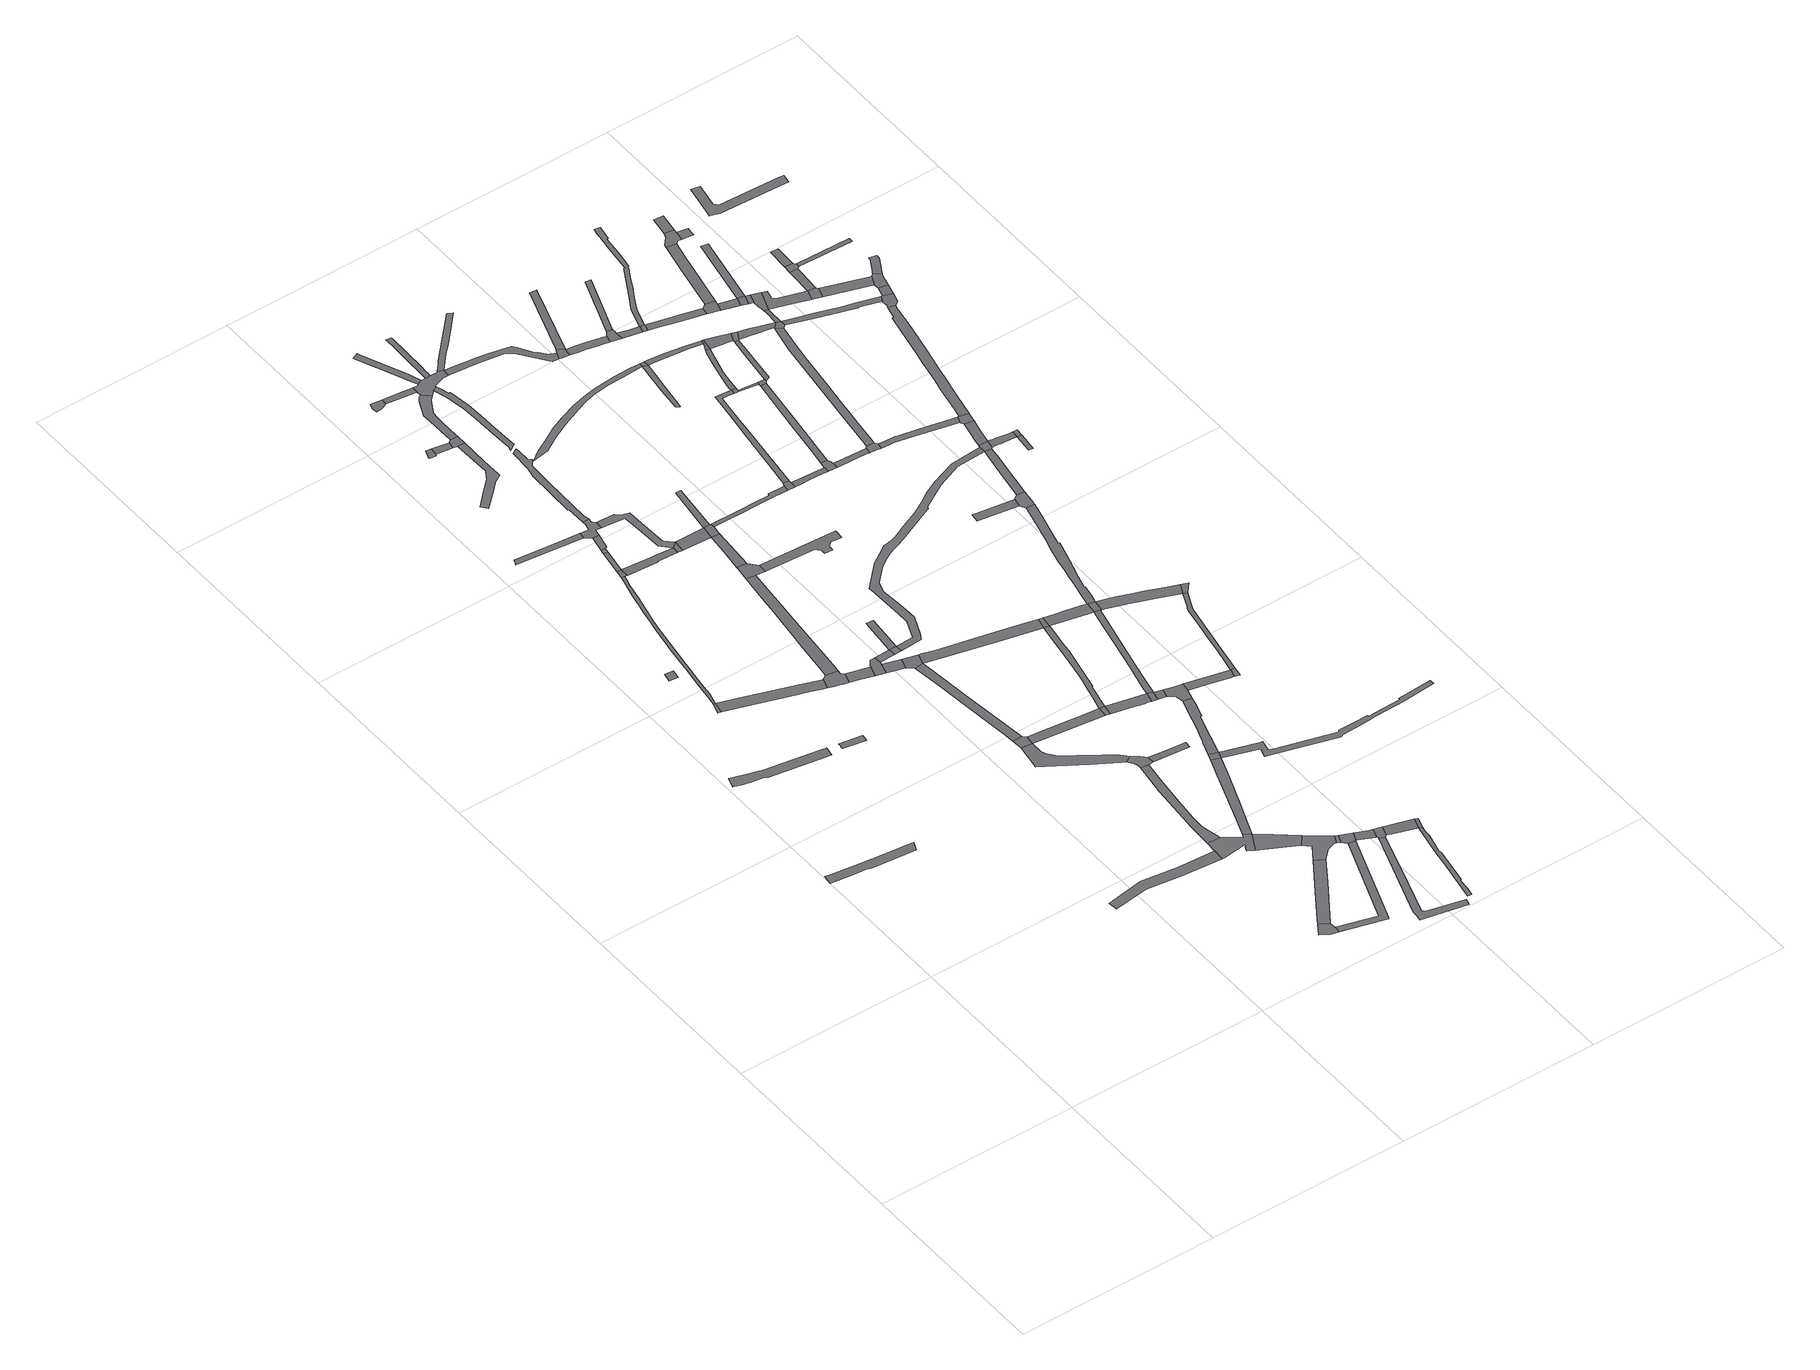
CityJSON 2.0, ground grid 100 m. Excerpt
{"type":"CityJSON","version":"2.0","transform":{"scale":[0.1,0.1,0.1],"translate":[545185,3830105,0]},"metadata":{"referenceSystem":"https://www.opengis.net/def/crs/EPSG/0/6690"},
"CityObjects":{
"road1":{"type":"Road","attributes":{"RoadStructureAttribute.sectionType":"1"},"geometry":[{"type":"MultiSurface","lod":"1","boundaries":[[[0,1,2,3,4,5,6,7,8,9]]]}]},
"road2":{"type":"Road","attributes":{"RoadStructureAttribute.sectionType":"1"},"geometry":[{"type":"MultiSurface","lod":"1","boundaries":[[[10,11,12,13,14,15,16,17,18,19,20,21,22]]]}]},
"road3":{"type":"Road","geometry":[{"type":"MultiSurface","lod":"1","boundaries":[[[23,24,25,26]]]}]},
"road4":{"type":"Road","geometry":[{"type":"MultiSurface","lod":"1","boundaries":[[[27,28,29,30]]]}]},
"road5":{"type":"Road","attributes":{"RoadStructureAttribute.sectionType":"1"},"geometry":[{"type":"MultiSurface","lod":"1","boundaries":[[[31,32,33,34]]]}]},
"road6":{"type":"Road","attributes":{"RoadStructureAttribute.sectionType":"1"},"geometry":[{"type":"MultiSurface","lod":"1","boundaries":[[[35,36,37,38,39,40,26,25,41,42,43,44,45,46]]]}]},
"road7":{"type":"Road","attributes":{"RoadStructureAttribute.sectionType":"1"},"geometry":[{"type":"MultiSurface","lod":"1","boundaries":[[[47,48,49,50,51,52,53,54,55,56,57,58,59,60,61,62,63,64,65,66,23,26,67,68,69,70,71,72,73,74,75,76,77,78,79]]]}]},
"road8":{"type":"Road","attributes":{"RoadStructureAttribute.sectionType":"1"},"geometry":[{"type":"MultiSurface","lod":"1","boundaries":[[[80,81,82,83,84,85,86,87]]]}]},
"road9":{"type":"Road","attributes":{"RoadStructureAttribute.sectionType":"1"},"geometry":[{"type":"MultiSurface","lod":"1","boundaries":[[[88,89,90,91,92,93,94]]]}]},
"road10":{"type":"Road","geometry":[{"type":"MultiSurface","lod":"1","boundaries":[[[95,96,47,79,97,98]]]}]},
"road11":{"type":"Road","geometry":[{"type":"MultiSurface","lod":"1","boundaries":[[[99,46,45,100,101,102,103,104,105,106]]]}]},
"road12":{"type":"Road","geometry":[{"type":"MultiSurface","lod":"1","boundaries":[[[107,108,109,110,111,112,113]]]}]},
"road13":{"type":"Road","attributes":{"RoadStructureAttribute.sectionType":"1"},"geometry":[{"type":"MultiSurface","lod":"1","boundaries":[[[114,95,98,115,116]]]}]},
"road14":{"type":"Road","geometry":[{"type":"MultiSurface","lod":"1","boundaries":[[[117,118,114,116]]]}]},
"road15":{"type":"Road","attributes":{"RoadStructureAttribute.sectionType":"1"},"geometry":[{"type":"MultiSurface","lod":"1","boundaries":[[[119,118,117,120,121,122]]]}]},
"road16":{"type":"Road","attributes":{"RoadStructureAttribute.sectionType":"1"},"geometry":[{"type":"MultiSurface","lod":"1","boundaries":[[[104,103,123,124,125]]]}]},
"road17":{"type":"Road","attributes":{"RoadStructureAttribute.sectionType":"1"},"geometry":[{"type":"MultiSurface","lod":"1","boundaries":[[[126,127,128,129,130,131,132,133,134,135,136,137,138,139,140]]]}]},
"road18":{"type":"Road","geometry":[{"type":"MultiSurface","lod":"1","boundaries":[[[141,142,143,144,145,146]]]}]},
"road19":{"type":"Road","attributes":{"RoadStructureAttribute.sectionType":"1"},"geometry":[{"type":"MultiSurface","lod":"1","boundaries":[[[147,148,149,150,151,152,98,97,153,154,155,156,157,158,159]]]}]},
"road20":{"type":"Road","geometry":[{"type":"MultiSurface","lod":"1","boundaries":[[[160,161,162,163,164,165,166,167,168,169,170,171,172,94,93,173,174,119,122,175,176,177,178]]]}]},
"road21":{"type":"Road","attributes":{"RoadStructureAttribute.sectionType":"1"},"geometry":[{"type":"MultiSurface","lod":"1","boundaries":[[[146,145,179,180]]]}]},
"road22":{"type":"Road","attributes":{"RoadStructureAttribute.sectionType":"1"},"geometry":[{"type":"MultiSurface","lod":"1","boundaries":[[[181,182,183,184,185,186,187,188,99,106,189,190,191,192,193,194,195]]]}]},
"road23":{"type":"Road","geometry":[{"type":"MultiSurface","lod":"1","boundaries":[[[196,197,198,199,125,124,200,201,202,203]]]}]},
"road24":{"type":"Road","geometry":[{"type":"MultiSurface","lod":"1","boundaries":[[[204,205,206,207,208,209]]]}]},
"road25":{"type":"Road","attributes":{"RoadStructureAttribute.sectionType":"1"},"geometry":[{"type":"MultiSurface","lod":"1","boundaries":[[[210,211,212,107,113,213,214]]]}]},
"road26":{"type":"Road","geometry":[{"type":"MultiSurface","lod":"1","boundaries":[[[215,87,86,216,217,218,219,220,221,222,223,224,225,226,227,228,229]]]}]},
"road27":{"type":"Road","geometry":[{"type":"MultiSurface","lod":"1","boundaries":[[[230,231,232,233,234,235,236,237]]]}]},
"road28":{"type":"Road","geometry":[{"type":"MultiSurface","lod":"1","boundaries":[[[238,239,240,180,179,126,140,241]]]}]},
"road29":{"type":"Road","attributes":{"RoadStructureAttribute.sectionType":"1"},"geometry":[{"type":"MultiSurface","lod":"1","boundaries":[[[201,200,242,243,244]]]}]},
"road30":{"type":"Road","attributes":{"RoadStructureAttribute.sectionType":"1"},"geometry":[{"type":"MultiSurface","lod":"1","boundaries":[[[245,246,247,248,249,250,251,252,253,178,177,254,255,256,257,258,259,260,261,159,262]]]}]},
"road31":{"type":"Road","attributes":{"RoadStructureAttribute.sectionType":"1"},"geometry":[{"type":"MultiSurface","lod":"1","boundaries":[[[263,264,265,266,267,268,269,270,271,272,273,206,205]]]}]},
"road32":{"type":"Road","attributes":{"RoadStructureAttribute.sectionType":"1"},"geometry":[{"type":"MultiSurface","lod":"1","boundaries":[[[207,274,275,276,277,278,279,280,281,282,283,284,285,286,208]]]}]},
"road33":{"type":"Road","attributes":{"RoadStructureAttribute.sectionType":"1"},"geometry":[{"type":"MultiSurface","lod":"1","boundaries":[[[287,288,289,290,291,292,293,294,295,296,297,298,299,300,301,302,303,167,166]]]}]},
"road34":{"type":"Road","attributes":{"RoadStructureAttribute.sectionType":"1"},"geometry":[{"type":"MultiSurface","lod":"1","boundaries":[[[304,196,203,305,306]]]}]},
"road35":{"type":"Road","attributes":{"RoadStructureAttribute.sectionType":"1"},"geometry":[{"type":"MultiSurface","lod":"1","boundaries":[[[307,308,309,310,311,312,215,229,313,314,315,316,317,318,319]]]}]},
"road36":{"type":"Road","geometry":[{"type":"MultiSurface","lod":"1","boundaries":[[[262,159,158,320]]]}]},
"road37":{"type":"Road","attributes":{"RoadStructureAttribute.sectionType":"1"},"geometry":[{"type":"MultiSurface","lod":"1","boundaries":[[[321,322,323,112,111,324,325,326,327]]]}]},
"road38":{"type":"Road","geometry":[{"type":"MultiSurface","lod":"1","boundaries":[[[244,243,269,268,328]]]}]},
"road39":{"type":"Road","geometry":[{"type":"MultiSurface","lod":"1","boundaries":[[[329,304,306,330]]]}]},
"road40":{"type":"Road","attributes":{"RoadStructureAttribute.sectionType":"1"},"geometry":[{"type":"MultiSurface","lod":"1","boundaries":[[[331,237,236,332,333,334,335]]]}]},
"road41":{"type":"Road","attributes":{"RoadStructureAttribute.sectionType":"1"},"geometry":[{"type":"MultiSurface","lod":"1","boundaries":[[[336,337,338,339,340,341,238,241,342,343,344,345,346,347]]]}]},
"road42":{"type":"Road","attributes":{"RoadStructureAttribute.sectionType":"1"},"geometry":[{"type":"MultiSurface","lod":"1","boundaries":[[[348,224,223,349,350,351]]]}]},
"road43":{"type":"Road","geometry":[{"type":"MultiSurface","lod":"1","boundaries":[[[352,353,181,195,354,355,356]]]}]},
"road44":{"type":"Road","attributes":{"RoadStructureAttribute.sectionType":"1"},"geometry":[{"type":"MultiSurface","lod":"1","boundaries":[[[357,262,320,358,359,360]]]}]},
"road45":{"type":"Road","geometry":[{"type":"MultiSurface","lod":"1","boundaries":[[[361,362,304,329]]]}]},
"road46":{"type":"Road","attributes":{"RoadStructureAttribute.sectionType":"1"},"geometry":[{"type":"MultiSurface","lod":"1","boundaries":[[[363,364,365,209,208,366,367,368,369]]]}]},
"road47":{"type":"Road","geometry":[{"type":"MultiSurface","lod":"1","boundaries":[[[370,279,278,371,372,307,319,373,374]]]}]},
"road48":{"type":"Road","attributes":{"RoadStructureAttribute.sectionType":"1"},"geometry":[{"type":"MultiSurface","lod":"1","boundaries":[[[359,375,376,352,356,377]]]}]},
"road49":{"type":"Road","attributes":{"RoadStructureAttribute.sectionType":"1"},"geometry":[{"type":"MultiSurface","lod":"1","boundaries":[[[378,379,380,381,382,383,384,385,386,387,388,389,390,391,392,393,394,395]]]}]},
"road50":{"type":"Road","attributes":{"RoadStructureAttribute.sectionType":"1"},"geometry":[{"type":"MultiSurface","lod":"1","boundaries":[[[396,397,398,399,400,401,402,403,404,405]]]}]},
"road51":{"type":"Road","geometry":[{"type":"MultiSurface","lod":"1","boundaries":[[[406,351,350,407,210,214,408,409,410,411]]]}]},
"road52":{"type":"Road","geometry":[{"type":"MultiSurface","lod":"1","boundaries":[[[360,359,377,412,413,414,415,416]]]}]},
"road53":{"type":"Road","attributes":{"RoadStructureAttribute.sectionType":"1"},"geometry":[{"type":"MultiSurface","lod":"1","boundaries":[[[417,418,419,420,225,224,421,422,423,424,425,426]]]}]},
"road54":{"type":"Road","geometry":[{"type":"MultiSurface","lod":"1","boundaries":[[[427,428,429,430,431,405,404,432,433,335,334,336,347,434,395,394,435,436,437,438,439]]]}]},
"road55":{"type":"Road","attributes":{"RoadStructureAttribute.sectionType":"1"},"geometry":[{"type":"MultiSurface","lod":"1","boundaries":[[[440,441,442,443,444,445,446,447,448,449,450,451]]]}]},
"road56":{"type":"Road","geometry":[{"type":"MultiSurface","lod":"1","boundaries":[[[452,453,360,416]]]}]},
"road57":{"type":"Road","attributes":{"RoadStructureAttribute.sectionType":"1"},"geometry":[{"type":"MultiSurface","lod":"1","boundaries":[[[411,410,454,455,456]]]}]},
"road58":{"type":"Road","geometry":[{"type":"MultiSurface","lod":"1","boundaries":[[[457,458,459,374,373]]]}]},
"road59":{"type":"Road","attributes":{"RoadStructureAttribute.sectionType":"1"},"geometry":[{"type":"MultiSurface","lod":"1","boundaries":[[[460,461,462,463,464,465,466,467,431,430,468,469,470,471,472]]]}]},
"road60":{"type":"Road","geometry":[{"type":"MultiSurface","lod":"1","boundaries":[[[456,455,473,321,327,474,475]]]}]},
"road61":{"type":"Road","geometry":[{"type":"MultiSurface","lod":"1","boundaries":[[[476,369,368,477,478]]]}]},
"road62":{"type":"Road","attributes":{"RoadStructureAttribute.sectionType":"1"},"geometry":[{"type":"MultiSurface","lod":"1","boundaries":[[[479,480,481,482,483,484,485,486,355,354]]]}]},
"road63":{"type":"Road","attributes":{"RoadStructureAttribute.sectionType":"1"},"geometry":[{"type":"MultiSurface","lod":"1","boundaries":[[[487,488,489,490,491,328,268,492,493,494,495]]]}]},
"road64":{"type":"Road","attributes":{"RoadStructureAttribute.sectionType":"1"},"geometry":[{"type":"MultiSurface","lod":"1","boundaries":[[[496,475,474,497,498,499,500]]]}]},
"road65":{"type":"Road","geometry":[{"type":"MultiSurface","lod":"1","boundaries":[[[501,417,426,502]]]}]},
"road66":{"type":"Road","geometry":[{"type":"MultiSurface","lod":"1","boundaries":[[[500,499,503,440,451,504,505,506]]]}]},
"road67":{"type":"Road","attributes":{"RoadStructureAttribute.sectionType":"1"},"geometry":[{"type":"MultiSurface","lod":"1","boundaries":[[[507,508,478,477,509,510,511,512,513,514,515]]]}]},
"road68":{"type":"Road","attributes":{"RoadStructureAttribute.sectionType":"1"},"geometry":[{"type":"MultiSurface","lod":"1","boundaries":[[[516,517,518,519,520,414,413,521,522,523,524,525,526,527]]]}]},
"road69":{"type":"Road","attributes":{"RoadStructureAttribute.sectionType":"1"},"geometry":[{"type":"MultiSurface","lod":"1","boundaries":[[[528,529,530,531,532,533,534,535,536,537,538,539,540,541,542]]]}]},
"road70":{"type":"Road","attributes":{"RoadStructureAttribute.sectionType":"1"},"geometry":[{"type":"MultiSurface","lod":"1","boundaries":[[[494,543,544,545,546,547,548,549,476,478,550,551,552,553,554,555,556,557]]]}]},
"road71":{"type":"Road","attributes":{"RoadStructureAttribute.sectionType":"1"},"geometry":[{"type":"MultiSurface","lod":"1","boundaries":[[[558,559,560,561,562,563,427,439,564,565,566,567,568]]]}]},
"road72":{"type":"Road","attributes":{"RoadStructureAttribute.sectionType":"1"},"geometry":[{"type":"MultiSurface","lod":"1","boundaries":[[[569,570,571,572,573,574,501,502,575,576,577,578,579,580,581]]]}]},
"road73":{"type":"Road","attributes":{"RoadStructureAttribute.sectionType":"1"},"geometry":[{"type":"MultiSurface","lod":"1","boundaries":[[[582,583,584,585,586,587,588,589,590,591,592,593,594,595,596,597,598,599,600,601,602,603]]]}]},
"road74":{"type":"Road","attributes":{"RoadStructureAttribute.sectionType":"1"},"geometry":[{"type":"MultiSurface","lod":"1","boundaries":[[[506,505,604,528,605]]]}]},
"road75":{"type":"Road","attributes":{"RoadStructureAttribute.sectionType":"1"},"geometry":[{"type":"MultiSurface","lod":"1","boundaries":[[[606,607,608,609,610,611,612,613,614,615,616,617,618,619,620,621,439,438,622,623,624,625,626,627,628,629,630]]]}]},
"road76":{"type":"Road","geometry":[{"type":"MultiSurface","lod":"1","boundaries":[[[515,514,631,632,633]]]}]},
"road77":{"type":"Road","attributes":{"RoadStructureAttribute.sectionType":"1"},"geometry":[{"type":"MultiSurface","lod":"1","boundaries":[[[632,631,634,635]]]}]},
"road78":{"type":"Road","geometry":[{"type":"MultiSurface","lod":"1","boundaries":[[[605,528,542,636]]]}]},
"road79":{"type":"Road","geometry":[{"type":"MultiSurface","lod":"1","boundaries":[[[637,638,635,634,639,569,581,640,641]]]}]},
"road80":{"type":"Road","geometry":[{"type":"MultiSurface","lod":"1","boundaries":[[[495,494,557,642]]]}]},
"road81":{"type":"Road","geometry":[{"type":"MultiSurface","lod":"1","boundaries":[[[643,527,526,644,645,646]]]}]},
"road82":{"type":"Road","attributes":{"RoadStructureAttribute.sectionType":"1"},"geometry":[{"type":"MultiSurface","lod":"1","boundaries":[[[647,648,649,650,651,652,653,654,515,633,655,656,657,658,659,660]]]}]},
"road83":{"type":"Road","attributes":{"RoadStructureAttribute.sectionType":"1"},"geometry":[{"type":"MultiSurface","lod":"1","boundaries":[[[661,662,663,642,557,664,665,666,647,667]]]}]},
"road84":{"type":"Road","attributes":{"RoadStructureAttribute.sectionType":"1"},"geometry":[{"type":"MultiSurface","lod":"1","boundaries":[[[668,669,670,671,672,673,674,675,676,677,678,679,680,681,682,683,684,685,686,687,688,329,330,689,690,691,692,693,694,695,696,697,698,699,700,701,702,703,704,705,706,707,708,709,710,711,712,713]]]}]},
"road85":{"type":"Road","geometry":[{"type":"MultiSurface","lod":"1","boundaries":[[[714,630,629,715,716,717,718]]]}]},
"road86":{"type":"Road","attributes":{"RoadStructureAttribute.sectionType":"1"},"geometry":[{"type":"MultiSurface","lod":"1","boundaries":[[[719,720,645,644,721,722,723,724,725]]]}]},
"road87":{"type":"Road","attributes":{"RoadStructureAttribute.sectionType":"1"},"geometry":[{"type":"MultiSurface","lod":"1","boundaries":[[[641,640,726,727,728,729]]]}]},
"road88":{"type":"Road","attributes":{"RoadStructureAttribute.sectionType":"1"},"geometry":[{"type":"MultiSurface","lod":"1","boundaries":[[[730,731,732,733,734,735,736,643,646,737,738,739,740,741,742,743,744]]]}]},
"road89":{"type":"Road","attributes":{"RoadStructureAttribute.sectionType":"1"},"geometry":[{"type":"MultiSurface","lod":"1","boundaries":[[[602,745,746,747,748,749,750,751,752,753]]]}]},
"road90":{"type":"Road","geometry":[{"type":"MultiSurface","lod":"1","boundaries":[[[667,647,660,754,755,756]]]}]},
"road91":{"type":"Road","attributes":{"RoadStructureAttribute.sectionType":"1"},"geometry":[{"type":"MultiSurface","lod":"1","boundaries":[[[757,758,759,760,761,762,763,717,716,764,765,766,767,768,769,770]]]}]},
"road92":{"type":"Road","geometry":[{"type":"MultiSurface","lod":"1","boundaries":[[[771,725,724,772,773,774,775,776]]]}]},
"road93":{"type":"Road","attributes":{"RoadStructureAttribute.sectionType":"1"},"geometry":[{"type":"MultiSurface","lod":"1","boundaries":[[[777,778,779,780,781,782,783,784,785,786,787,788,789,790,791,792,793,502,426,794,795,796,797,798,799,800,801,802,803,804,805,806,807,808,809]]]}]},
"road94":{"type":"Road","geometry":[{"type":"MultiSurface","lod":"1","boundaries":[[[729,728,810,811,812]]]}]},
"road95":{"type":"Road","attributes":{"RoadStructureAttribute.sectionType":"1"},"geometry":[{"type":"MultiSurface","lod":"1","boundaries":[[[813,814,815,816,714,718]]]}]},
"road96":{"type":"Road","geometry":[{"type":"MultiSurface","lod":"1","boundaries":[[[603,602,753,817]]]}]},
"road97":{"type":"Road","geometry":[{"type":"MultiSurface","lod":"1","boundaries":[[[818,819,770,769,820,821,822,823,824]]]}]},
"road98":{"type":"Road","attributes":{"RoadStructureAttribute.sectionType":"1"},"geometry":[{"type":"MultiSurface","lod":"1","boundaries":[[[825,773,772,826,827,828,829,830]]]}]},
"road99":{"type":"Road","attributes":{"RoadStructureAttribute.sectionType":"1"},"geometry":[{"type":"MultiSurface","lod":"1","boundaries":[[[831,832,833,771,776,834,835]]]}]},
"road100":{"type":"Road","geometry":[{"type":"MultiSurface","lod":"1","boundaries":[[[744,743,836,837,838,839]]]}]},
"road101":{"type":"Road","attributes":{"RoadStructureAttribute.sectionType":"1"},"geometry":[{"type":"MultiSurface","lod":"1","boundaries":[[[840,841,842,843,844,845,756,755,846,847,848,849,850,851,852]]]}]},
"road102":{"type":"Road","attributes":{"RoadStructureAttribute.sectionType":"1"},"geometry":[{"type":"MultiSurface","lod":"1","boundaries":[[[851,853,854,855,856,857,858,859,860,729,812,861,862,863,864,865,866,867,868]]]}]},
"road103":{"type":"Road","attributes":{"RoadStructureAttribute.sectionType":"1"},"geometry":[{"type":"MultiSurface","lod":"1","boundaries":[[[869,870,871,872,873,874,875,876,877,878,879,880,667,756,881,882,883,884,885,886,887,888,889,890,891,892,893]]]}]},
"road104":{"type":"Road","attributes":{"RoadStructureAttribute.sectionType":"1"},"geometry":[{"type":"MultiSurface","lod":"1","boundaries":[[[894,895,821,820,896,897]]]}]},
"road105":{"type":"Road","attributes":{"RoadStructureAttribute.sectionType":"1"},"geometry":[{"type":"MultiSurface","lod":"1","boundaries":[[[898,899,900,817,753,901,902,903,904,905,906]]]}]},
"road106":{"type":"Road","attributes":{"RoadStructureAttribute.sectionType":"1"},"geometry":[{"type":"MultiSurface","lod":"1","boundaries":[[[907,908,837,836,909,910,911,912,913]]]}]},
"road107":{"type":"Road","attributes":{"RoadStructureAttribute.sectionType":"1"},"geometry":[{"type":"MultiSurface","lod":"1","boundaries":[[[914,915,916,917,918,919,920,744,839,921,922,923,924,925,926,927]]]}]},
"road108":{"type":"Road","geometry":[{"type":"MultiSurface","lod":"1","boundaries":[[[928,929,930,830,829,931,932,933,934,935,936]]]}]},
"road109":{"type":"Road","geometry":[{"type":"MultiSurface","lod":"1","boundaries":[[[937,938,939,940]]]}]},
"road110":{"type":"Road","attributes":{"RoadStructureAttribute.sectionType":"1"},"geometry":[{"type":"MultiSurface","lod":"1","boundaries":[[[941,942,943,944,818,824]]]}]},
"road111":{"type":"Road","geometry":[{"type":"MultiSurface","lod":"1","boundaries":[[[897,896,945,946,947]]]}]},
"road112":{"type":"Road","geometry":[{"type":"MultiSurface","lod":"1","boundaries":[[[913,912,831,835,948,949]]]}]},
"road113":{"type":"Road","geometry":[{"type":"MultiSurface","lod":"1","boundaries":[[[906,905,950,914,927,951]]]}]},
"road114":{"type":"Road","geometry":[{"type":"MultiSurface","lod":"1","boundaries":[[[852,851,868,952]]]}]},
"road115":{"type":"Road","geometry":[{"type":"MultiSurface","lod":"1","boundaries":[[[953,940,939,869,893,954,955,956]]]}]},
"road116":{"type":"Road","attributes":{"RoadStructureAttribute.sectionType":"1"},"geometry":[{"type":"MultiSurface","lod":"1","boundaries":[[[957,958,949,948,959,960,961]]]}]},
"road117":{"type":"Road","attributes":{"RoadStructureAttribute.sectionType":"1"},"geometry":[{"type":"MultiSurface","lod":"1","boundaries":[[[962,963,946,945,964,965,966,967,968]]]}]},
"road118":{"type":"Road","attributes":{"RoadStructureAttribute.sectionType":"1"},"geometry":[{"type":"MultiSurface","lod":"1","boundaries":[[[969,951,927,970,971,972,973,974,975]]]}]},
"road119":{"type":"Road","attributes":{"RoadStructureAttribute.sectionType":"1"},"geometry":[{"type":"MultiSurface","lod":"1","boundaries":[[[976,977,978,979,980,981,928,936,982,983,984,985,986,987,988,989,990]]]}]},
"road120":{"type":"Road","attributes":{"RoadStructureAttribute.sectionType":"1"},"geometry":[{"type":"MultiSurface","lod":"1","boundaries":[[[991,992,993,994,995,996,997,998,933,932,999,1000,1001,1002,1003,1004,1005]]]}]},
"road121":{"type":"Road","geometry":[{"type":"MultiSurface","lod":"1","boundaries":[[[975,974,957,961,1006,1007]]]}]},
"road122":{"type":"Road","attributes":{"RoadStructureAttribute.sectionType":"1"},"geometry":[{"type":"MultiSurface","lod":"1","boundaries":[[[1008,1009,1010,1011,1012,1013,1014,1015,1016,1017,1018,1019,897,947,1020,1021,1022,1023,1024,1025,1026,1027,1028,1029,1030,1031,1032,1033]]]}]},
"road123":{"type":"Road","attributes":{"RoadStructureAttribute.sectionType":"1"},"geometry":[{"type":"MultiSurface","lod":"1","boundaries":[[[713,1034,1035,953,956,1036,1037,1038]]]}]},
"road124":{"type":"Road","geometry":[{"type":"MultiSurface","lod":"1","boundaries":[[[1039,1040,968,967,1041,1042,1043,1044,1045,1046]]]}]},
"road125":{"type":"Road","attributes":{"RoadStructureAttribute.sectionType":"1"},"geometry":[{"type":"MultiSurface","lod":"1","boundaries":[[[1047,1048,1007,1006,1049,1050,1051,1052,1053]]]}]},
"road126":{"type":"Road","geometry":[{"type":"MultiSurface","lod":"1","boundaries":[[[1054,1055,668,713,1038,1056,1057,1058,1059]]]}]},
"road127":{"type":"Road","attributes":{"RoadStructureAttribute.sectionType":"1"},"geometry":[{"type":"MultiSurface","lod":"1","boundaries":[[[1060,1061,1062,1054,1059,1063,1064]]]}]},
"road128":{"type":"Road","attributes":{"RoadStructureAttribute.sectionType":"1"},"geometry":[{"type":"MultiSurface","lod":"1","boundaries":[[[1065,1045,1044,1066,1067,1068]]]}]},
"road129":{"type":"Road","geometry":[{"type":"MultiSurface","lod":"1","boundaries":[[[1053,1052,976,990,1069,1070,1071,1072]]]}]},
"road130":{"type":"Road","attributes":{"RoadStructureAttribute.sectionType":"1"},"geometry":[{"type":"MultiSurface","lod":"1","boundaries":[[[1073,1074,1075,1076,1059,1058,1077,1078,1079,1080,1081,1082]]]}]},
"road131":{"type":"Road","geometry":[{"type":"MultiSurface","lod":"1","boundaries":[[[1005,1004,1083,1060,1064,1084,1085,1086,1087]]]}]},
"road132":{"type":"Road","attributes":{"RoadStructureAttribute.sectionType":"1"},"geometry":[{"type":"MultiSurface","lod":"1","boundaries":[[[1088,1089,1053,1072,1090,1091]]]}]},
"road133":{"type":"Road","geometry":[{"type":"MultiSurface","lod":"1","boundaries":[[[1068,1067,1092,1093]]]}]},
"road134":{"type":"Road","attributes":{"RoadStructureAttribute.sectionType":"1"},"geometry":[{"type":"MultiSurface","lod":"1","boundaries":[[[1094,1095,1039,1046,1096,1097,1098]]]}]},
"road135":{"type":"Road","geometry":[{"type":"MultiSurface","lod":"1","boundaries":[[[1081,1099,1100,1101]]]}]},
"road136":{"type":"Road","attributes":{"RoadStructureAttribute.sectionType":"1"},"geometry":[{"type":"MultiSurface","lod":"1","boundaries":[[[1093,1092,1102,1103]]]}]},
"road137":{"type":"Road","geometry":[{"type":"MultiSurface","lod":"1","boundaries":[[[1082,1081,1101,1104]]]}]},
"road138":{"type":"Road","geometry":[{"type":"MultiSurface","lod":"1","boundaries":[[[1103,1102,1105,1106,1107,1088,1091,1108]]]}]},
"road139":{"type":"Road","attributes":{"RoadStructureAttribute.sectionType":"1"},"geometry":[{"type":"MultiSurface","lod":"1","boundaries":[[[1109,1110,1068,1093]]]}]},
"road140":{"type":"Road","attributes":{"RoadStructureAttribute.sectionType":"1"},"geometry":[{"type":"MultiSurface","lod":"1","boundaries":[[[1111,1112,1113,1094,1098,1114,1115,1116,1117,1118]]]}]},
"road141":{"type":"Road","attributes":{"RoadStructureAttribute.sectionType":"1"},"geometry":[{"type":"MultiSurface","lod":"1","boundaries":[[[1119,1120,1121,1122,1108,1091,1123,1124,1125]]]}]},
"road142":{"type":"Road","attributes":{"RoadStructureAttribute.sectionType":"1"},"geometry":[{"type":"MultiSurface","lod":"1","boundaries":[[[1126,1127,1128,1129,1130,1131,1132,1133,1134,1135,1136,1137,1138,1139,1087,1086,1140,1141,1142,1143,1144,1145,1146,1147,1148,1149,1150,1151,1152,1153,1154,1155]]]}]},
"road143":{"type":"Road","attributes":{"RoadStructureAttribute.sectionType":"1"},"geometry":[{"type":"MultiSurface","lod":"1","boundaries":[[[1156,1157,1158,1111,1118]]]}]},
"road144":{"type":"Road","attributes":{"RoadStructureAttribute.sectionType":"1"},"geometry":[{"type":"MultiSurface","lod":"1","boundaries":[[[1159,1160,1161,1162,1163,1072,1071,1164,1165,1166,1167,1168,1169,1170,1171]]]}]},
"road145":{"type":"Road","geometry":[{"type":"MultiSurface","lod":"1","boundaries":[[[1172,1173,1174,1175,1117,1116]]]}]},
"road146":{"type":"Road","geometry":[{"type":"MultiSurface","lod":"1","boundaries":[[[1125,1124,1176,1177,1178,1179]]]}]},
"road147":{"type":"Road","attributes":{"RoadStructureAttribute.sectionType":"1"},"geometry":[{"type":"MultiSurface","lod":"1","boundaries":[[[1180,1181,1125,1179,1182,1183]]]}]},
"road148":{"type":"Road","geometry":[{"type":"MultiSurface","lod":"1","boundaries":[[[1184,1180,1183,1185,1186,1187]]]}]},
"road149":{"type":"Road","geometry":[{"type":"MultiSurface","lod":"1","boundaries":[[[1188,1189,1184,1187]]]}]},
"road150":{"type":"Road","attributes":{"RoadStructureAttribute.sectionType":"1"},"geometry":[{"type":"MultiSurface","lod":"1","boundaries":[[[1178,1177,1190,1191,1192]]]}]},
"road151":{"type":"Road","geometry":[{"type":"MultiSurface","lod":"1","boundaries":[[[1171,1170,1193,1194,1195,1126,1155,1196,1197,1198,1199]]]}]},
"road152":{"type":"Road","attributes":{"RoadStructureAttribute.sectionType":"1"},"geometry":[{"type":"MultiSurface","lod":"1","boundaries":[[[1200,1201,1199,1198,1202]]]}]},
"road153":{"type":"Road","attributes":{"RoadStructureAttribute.sectionType":"1"},"geometry":[{"type":"MultiSurface","lod":"1","boundaries":[[[1186,1185,1203,1204]]]}]},
"road154":{"type":"Road","geometry":[{"type":"MultiSurface","lod":"1","boundaries":[[[1205,1192,1191,1200,1202,1206,1207,1208,1209]]]}]},
"road155":{"type":"Road","attributes":{"RoadStructureAttribute.sectionType":"1"},"geometry":[{"type":"MultiSurface","lod":"1","boundaries":[[[1210,1211,1212,1213,1214,1205,1209,1215,1216,1217,1218,1219,1220,1221]]]}]},
"road156":{"type":"Road","attributes":{"RoadStructureAttribute.sectionType":"1"},"geometry":[{"type":"MultiSurface","lod":"1","boundaries":[[[1222,1223,1224,1225,1226,1227,1228,1229,1230,1231,1232,1233]]]}]}
},
"vertices":[
[110,1704,0],[173,1697,0],[201,1690,0],[416,1667,0],[435,1712,0],[235,1735,0],[133,1748,0],[38,1760,0],[9,1766,0],[1,1718,0],
[71,2426,0],[114,2416,0],[166,2409,0],[181,2399,0],[452,2354,0],[478,2350,0],[487,2400,0],[459,2404,0],[193,2449,0],[173,2454,0],[106,2473,0],[43,2495,0],[24,2442,0],
[264,2901,0],[246,2847,0],[262,2842,0],[272,2899,0],
[242,3120,0],[249,3165,0],[207,3171,0],[200,3127,0],
[655,2368,0],[542,2387,0],[539,2355,0],[651,2336,0],
[712,2750,0],[641,2775,0],[554,2805,0],[479,2831,0],[419,2851,0],[347,2875,0],[409,2792,0],[541,2749,0],[640,2717,0],[694,2699,0],[708,2694,0],[725,2746,0],
[415,3761,0],[408,3730,0],[394,3676,0],[386,3644,0],[378,3603,0],[371,3570,0],[361,3526,0],[349,3459,0],[344,3432,0],[336,3385,0],[327,3328,0],[322,3303,0],[318,3280,0],[313,3244,0],[306,3196,0],[297,3133,0],[290,3082,0],[281,3017,0],[271,2944,0],[268,2930,0],[278,2923,0],[288,2961,0],[297,3031,0],[321,3200,0],[337,3304,0],[347,3362,0],[358,3430,0],[367,3473,0],[378,3525,0],[399,3619,0],[416,3700,0],[419,3711,0],[431,3756,0],
[1241,924,0],[1061,947,0],[875,917,0],[882,872,0],[1051,894,0],[1223,871,0],[1422,855,0],[1427,912,0],
[312,4095,0],[117,4116,0],[111,4102,0],[104,4088,0],[109,4088,0],[432,4049,0],[436,4083,0],
[422,3797,0],[416,3763,0],[442,3755,0],[443,3797,0],
[749,2759,0],[741,2683,0],[753,2680,0],[781,2672,0],[804,2666,0],[819,2720,0],[807,2735,0],[809,2752,0],
[1508,292,0],[1471,235,0],[1512,209,0],[1535,201,0],[1550,197,0],[1555,231,0],[1552,264,0],
[443,3925,0],[452,3848,0],[463,3916,0],
[468,3945,0],[446,3943,0],
[464,4029,0],[476,3944,0],[481,3967,0],[494,4023,0],
[844,2655,0],[917,2634,0],[933,2689,0],
[341,4820,0],[348,4629,0],[319,4585,0],[257,4526,0],[195,4463,0],[220,4436,0],[247,4462,0],[304,4516,0],[334,4546,0],[336,4547,0],[377,4571,0],[377,4590,0],[377,4609,0],[377,4683,0],[377,4820,0],
[215,4878,0],[201,4842,0],[199,4832,0],[232,4827,0],[237,4837,0],[242,4873,0],
[665,3779,0],[622,3782,0],[601,3783,0],[599,3784,0],[597,3784,0],[453,3796,0],[446,3754,0],[594,3744,0],[597,3744,0],[597,3746,0],[598,3748,0],[699,3741,0],[700,3776,0],
[526,4100,0],[522,4103,0],[521,4105,0],[518,4109,0],[517,4113,0],[518,4119,0],[521,4131,0],[489,4129,0],[490,4116,0],[481,4080,0],[480,4078,0],[473,4079,0],[448,4082,0],[448,4039,0],[460,4032,0],[502,4058,0],[509,4058,0],[529,4056,0],[533,4096,0],
[319,4824,0],[325,4860,0],
[834,3437,0],[830,3401,0],[816,3281,0],[806,3204,0],[797,3131,0],[786,3055,0],[774,2951,0],[757,2813,0],[814,2797,0],[822,2873,0],[839,3045,0],[855,3198,0],[866,3305,0],[866,3309,0],[880,3431,0],
[981,2723,0],[968,2723,0],[956,2723,0],[939,2698,0],[963,2620,0],[979,2675,0],[982,2685,0],[983,2687,0],
[1197,1958,0],[1190,1964,0],[1144,1960,0],[1148,1910,0],[1201,1903,0],[1206,1950,0],
[1725,617,0],[1642,495,0],[1523,315,0],[1694,472,0],[1772,592,0],
[1429,967,0],[1437,854,0],[1553,867,0],[1548,855,0],[1545,857,0],[1542,849,0],[1541,847,0],[1535,831,0],[1566,814,0],[1614,904,0],[1581,924,0],[1575,912,0],[1574,908,0],[1515,950,0],[1495,965,0],
[199,5250,0],[191,5219,0],[193,5196,0],[218,5196,0],[227,5200,0],[244,5207,0],[252,5211,0],[256,5242,0],
[341,4870,0],[339,4869,0],[327,4861,0],[377,4870,0],
[990,2612,0],[1049,2595,0],[1065,2651,0],
[704,3821,0],[694,3830,0],[691,3833,0],[690,3846,0],[681,4051,0],[681,4057,0],[661,4064,0],[647,4069,0],[622,4089,0],[644,4044,0],[646,4043,0],[651,3953,0],[656,3844,0],[657,3827,0],[657,3823,0],[689,3788,0],[698,3779,0],[728,3800,0],
[1175,2103,0],[1166,2184,0],[1152,2309,0],[1133,2484,0],[1125,2554,0],[1123,2574,0],[1080,2569,0],[1082,2550,0],[1097,2429,0],[1114,2269,0],[1139,2023,0],
[1126,1779,0],[1160,1757,0],[1321,1653,0],[1434,1587,0],[1452,1575,0],[1486,1595,0],[1456,1627,0],[1398,1671,0],[1308,1733,0],[1267,1758,0],[1235,1787,0],[1209,1822,0],[1201,1844,0],
[513,4158,0],[518,4411,0],[523,4537,0],[541,4562,0],[543,4565,0],[546,4569,0],[539,4574,0],[538,4575,0],[532,4580,0],[532,4645,0],[532,4661,0],[503,4645,0],[499,4535,0],[488,4482,0],[482,4230,0],[488,4230,0],[487,4162,0],
[1059,2726,0],[1031,2690,0],[1060,2691,0],
[1478,1509,0],[1475,1475,0],[1456,1345,0],[1443,1192,0],[1434,1089,0],[1430,1004,0],[1490,983,0],[1482,1015,0],[1472,1065,0],[1473,1130,0],[1485,1245,0],[1501,1383,0],[1517,1505,0],
[724,3740,0],
[1908,614,0],[1745,178,0],[1559,230,0],[1764,139,0],[1768,138,0],[1770,143,0],[1942,607,0],
[1139,2630,0],
[1095,2727,0],[1095,2692,0],
[357,5229,0],[367,5195,0],[399,5191,0],[401,5190,0],[403,5224,0],
[405,5170,0],[393,5162,0],[376,5139,0],[339,5058,0],[339,5013,0],[339,4974,0],[377,4883,0],[377,4974,0],[379,5013,0],[381,5049,0],[420,5114,0],[441,5135,0],
[1683,848,0],[1684,751,0],[1739,722,0],[1779,771,0],
[844,3520,0],[843,3508,0],[926,3429,0],[928,3473,0],[893,3514,0],
[741,3800,0],[738,3739,0],[869,3732,0],[876,3798,0],
[1112,2913,0],[1077,2916,0],
[1485,1916,0],[1285,1940,0],[1228,1947,0],[1222,1901,0],[1433,1873,0],[1552,1858,0],[1557,1908,0],
[1519,1570,0],[1472,1550,0],[1480,1527,0],[1545,1508,0],[1542,1545,0],
[864,3689,0],[856,3611,0],[909,3729,0],
[468,5143,0],[484,5092,0],[500,4998,0],[504,4906,0],[508,4792,0],[512,4690,0],[507,4668,0],[538,4687,0],[540,4689,0],[537,4749,0],[534,4845,0],[532,4916,0],[528,4999,0],[514,5105,0],[508,5104,0],[493,5153,0],[488,5170,0],[464,5158,0],
[444,5284,0],[437,5304,0],[388,5420,0],[344,5526,0],[341,5533,0],[311,5520,0],[403,5303,0],[416,5273,0],[435,5229,0],[461,5240,0],
[1836,724,0],[1773,689,0],[1816,633,0],[1859,649,0],[1868,645,0],[1886,685,0],
[910,3739,0],[915,3776,0],[915,3798,0],[913,3798,0],[909,3798,0],
[1746,1373,0],[1719,1301,0],[1608,996,0],[1604,986,0],[1645,982,0],[1685,1080,0],[1722,1177,0],[1760,1279,0],[1788,1355,0],[1789,1357,0],
[547,5244,0],[542,5238,0],[516,5239,0],[508,5239,0],[483,5239,0],[431,5221,0],[407,5223,0],[459,5153,0],[487,5175,0],[543,5197,0],[556,5196,0],[569,5195,0],[572,5232,0],
[2030,564,0],[1876,112,0],[1874,88,0],[1871,54,0],[1898,48,0],[2094,7,0],[2102,41,0],[1918,85,0],[1916,89,0],[1908,99,0],[1993,355,0],[2054,551,0],
[935,4041,0],[910,4041,0],
[1882,639,0],[1885,637,0],[1903,678,0],
[1723,1491,0],[1725,1522,0],[1619,1534,0],
[488,5531,0],[488,5528,0],[488,5520,0],[488,5470,0],[486,5407,0],[485,5347,0],[485,5304,0],[484,5261,0],[509,5259,0],[509,5277,0],[510,5304,0],[514,5520,0],[514,5524,0],
[1906,616,0],[1944,611,0],[1962,653,0],
[1557,1909,0],[1574,1854,0],[1584,1905,0],
[1175,3414,0],[1195,3391,0],[1194,3366,0],[1234,3364,0],[1235,3389,0],[1257,3409,0],[1311,3405,0],[1314,3450,0],
[1621,2516,0],[1537,2536,0],[1412,2565,0],[1214,2610,0],[1158,2625,0],[1271,2540,0],[1462,2495,0],[1664,2448,0],[1677,2504,0],
[2025,625,0],[1951,608,0],[2023,575,0],[2027,574,0],[2041,621,0],
[1758,1407,0],[1799,1392,0],
[2031,568,0],[2059,554,0],[2067,559,0],[2082,609,0],
[1767,1864,0],[1590,1903,0],[1604,1848,0],[1684,1830,0],[1704,1824,0],[1734,1817,0],[1742,1817,0],[1761,1813,0],[1772,1863,0],
[1301,3804,0],[1222,3805,0],[1219,3794,0],[1154,3795,0],[1052,3796,0],[915,3777,0],[993,3777,0],[1058,3777,0],[1150,3777,0],[1239,3775,0],[1300,3773,0],[1304,3804,0],
[2203,512,0],[2170,340,0],[2158,273,0],[2120,58,0],[2119,54,0],[2139,50,0],[2147,90,0],[2147,108,0],[2154,151,0],[2157,151,0],[2190,335,0],[2187,349,0],[2210,445,0],[2212,479,0],[2219,507,0],
[1662,2434,0],[1643,2324,0],[1625,2214,0],[1610,2125,0],[1604,2095,0],[1588,2033,0],[1577,1986,0],[1610,2031,0],[1616,2036,0],[1633,2114,0],[1660,2242,0],[1666,2272,0],[1671,2306,0],[1689,2429,0],[1691,2443,0],
[792,5507,0],[743,5455,0],[673,5382,0],[601,5305,0],[589,5292,0],[573,5273,0],[591,5255,0],[638,5306,0],[684,5351,0],[762,5435,0],[817,5494,0],
[1868,1735,0],[1833,1621,0],[1809,1545,0],[1793,1503,0],[1787,1485,0],[1785,1481,0],[1824,1468,0],[1829,1486,0],[1869,1610,0],[1871,1616,0],[1878,1615,0],[1903,1698,0],[1910,1724,0],
[1217,4774,0],[1127,4773,0],[1053,4767,0],[1033,4764,0],[970,4754,0],[890,4733,0],[803,4702,0],[736,4672,0],[659,4628,0],[597,4595,0],[547,4557,0],[630,4571,0],[702,4614,0],[789,4657,0],[883,4698,0],[943,4721,0],[993,4734,0],[1040,4742,0],[1079,4744,0],[1155,4748,0],[1260,4752,0],[1261,4772,0],
[2091,550,0],[2220,568,0],
[1013,5037,0],[1005,5040,0],[999,5043,0],[994,5045,0],[990,5047,0],[957,5084,0],[941,5102,0],[906,5163,0],[898,5173,0],[891,5181,0],[870,5186,0],[847,5191,0],[780,5204,0],[728,5213,0],[698,5218,0],[622,5227,0],[706,5183,0],[838,5163,0],[870,5142,0],[873,5140,0],[877,5138,0],[968,5014,0],[976,5003,0],[1005,4999,0],[1019,5034,0],
[1790,1807,0],[1800,1852,0],[1800,1854,0],
[1829,1798,0],[1840,1841,0],
[2236,563,0],
[1925,1819,0],[1898,1826,0],[1862,1776,0],[1923,1776,0],[1930,1819,0],
[1697,2499,0],
[1312,3820,0],[1338,3772,0],[1339,3802,0],[1341,3816,0],
[1894,2400,0],[1891,2388,0],[1872,2304,0],[1853,2216,0],[1829,2109,0],[1810,2023,0],[1802,1991,0],[1782,1907,0],[1816,1927,0],[1840,2035,0],[1874,2188,0],[1914,2359,0],[1919,2382,0],[1923,2394,0],
[1899,2458,0],[1803,2477,0],[1757,2486,0],[1697,2441,0],[1792,2422,0],[1889,2401,0],[1901,2457,0],
[2110,3504,0],[1954,3490,0],[1830,3446,0],[1760,3410,0],[1717,3381,0],[1648,3342,0],[1564,3304,0],[1494,3270,0],[1473,3266,0],[1422,3255,0],[1410,3247,0],[1323,3190,0],[1321,3188,0],[1319,3186,0],[1226,3091,0],[1217,3082,0],[1218,3045,0],[1223,2880,0],[1224,2829,0],[1224,2827,0],[1185,2730,0],[1158,2694,0],[1205,2698,0],[1223,2727,0],[1265,2826,0],[1266,2828,0],[1263,2881,0],[1260,2942,0],[1254,3031,0],[1259,3046,0],[1272,3084,0],[1273,3088,0],[1336,3151,0],[1375,3178,0],[1403,3195,0],[1405,3196,0],[1442,3213,0],[1473,3224,0],[1509,3237,0],[1681,3316,0],[1708,3328,0],[1713,3335,0],[1717,3341,0],[1838,3414,0],[1966,3464,0],[2111,3471,0],
[1032,5052,0],[1028,4996,0],[1056,4992,0],[1062,5029,0],[1063,5033,0],
[1499,3794,0],[1347,3801,0],[1366,3771,0],[1417,3770,0],[1477,3767,0],[1507,3765,0],[1509,3794,0],
[2005,1757,0],[2121,1731,0],[2132,1728,0],[2145,1770,0],
[1462,4413,0],[1396,4418,0],[1386,4344,0],[1368,4216,0],[1366,4204,0],[1348,4070,0],[1331,3948,0],[1374,4083,0],[1381,4133,0],[1395,4245,0],[1410,4366,0],[1414,4393,0],[1438,4391,0],[1474,4388,0],[1476,4412,0],
[1250,4669,0],[1239,4587,0],[1225,4467,0],[1234,4462,0],[1243,4457,0],[1244,4460,0],[1269,4637,0],[1272,4659,0],[1285,4742,0],
[1924,2393,0],[1928,2392,0],[1935,2448,0],
[1231,4997,0],[1203,5004,0],[1157,5014,0],[1130,5019,0],[1103,5024,0],[1079,5027,0],[1073,5028,0],[1074,4989,0],[1096,4984,0],[1133,4977,0],[1194,4965,0],[1199,4964,0],[1243,4955,0],[1251,4992,0],
[1514,3826,0],[1553,3762,0],[1554,3793,0],[1553,3798,0],[1551,3804,0],[1544,3822,0],
[2610,1204,0],[2611,1197,0],[2475,1193,0],[2443,1190,0],[2443,1195,0],[2443,1200,0],[2383,1199,0],[2351,1199,0],[2302,1198,0],[2289,1197,0],[2284,1189,0],[2000,1269,0],[1999,1271,0],[1978,1277,0],[1990,1329,0],[1991,1333,0],[1980,1336,0],[1957,1302,0],[1944,1255,0],[1943,1253,0],[1945,1253,0],[1992,1240,0],[2274,1161,0],[2290,1167,0],[2394,1169,0],[2400,1170,0],[2408,1170,0],[2438,1173,0],[2465,1175,0],[2475,1174,0],[2616,1179,0],[2784,1190,0],[2783,1216,0],
[2158,1720,0],[2162,1751,0],[2166,1768,0],
[1182,5394,0],[1184,5398,0],[1166,5399,0],[1149,5401,0],
[1286,4771,0],
[1268,5014,0],[1252,4994,0],[1297,4943,0],[1295,4982,0],[1295,4983,0],[1295,4995,0],[1295,5010,0],
[1564,3793,0],[1569,3761,0],[1672,3756,0],[1702,3755,0],[1717,3753,0],[1720,3784,0],
[1592,4359,0],[1549,4065,0],[1526,3908,0],[1579,4065,0],[1619,4356,0],
[1491,4386,0],[1499,4394,0],[1499,4398,0],[1500,4409,0],
[2236,2339,0],[2140,2378,0],[2095,2394,0],[2029,2418,0],[1985,2432,0],[1959,2440,0],[1941,2388,0],[2047,2352,0],[2102,2332,0],[2143,2317,0],[2254,2272,0],[2263,2268,0],[2287,2319,0],
[2232,2195,0],[2223,2185,0],[2220,2171,0],[2201,2069,0],[2182,1964,0],[2172,1906,0],[2155,1821,0],[2145,1772,0],[2175,1822,0],[2181,1852,0],[2190,1901,0],[2208,2005,0],[2239,2167,0],[2252,2193,0],[2266,2222,0],[2282,2260,0],
[2045,3085,0],[2036,3050,0],[2016,2965,0],[1995,2880,0],[1977,2816,0],[1957,2739,0],[1946,2677,0],[1944,2666,0],[1940,2645,0],[1937,2643,0],[1926,2582,0],[1913,2518,0],[1945,2491,0],[1956,2546,0],[1953,2552,0],[1970,2614,0],[1982,2658,0],[1996,2708,0],[2010,2755,0],[2030,2829,0],[2025,2830,0],[2027,2840,0],[2044,2909,0],[2069,3013,0],[2086,3081,0],
[1351,4968,0],[1299,4981,0],[1389,4923,0],[1398,4957,0],
[1470,4749,0],[1390,4761,0],[1312,4770,0],[1315,4742,0],[1415,4731,0],[1488,4722,0],[1551,4710,0],[1553,4710,0],[1555,4732,0],
[1571,4387,0],[1516,4392,0],[1509,4384,0],[1512,4384,0],[1570,4374,0],[1594,4370,0],[1595,4384,0],
[1537,4673,0],[1529,4655,0],[1509,4584,0],[1503,4557,0],[1492,4512,0],[1478,4442,0],[1477,4426,0],[1505,4450,0],[1505,4459,0],[1515,4519,0],[1522,4548,0],[1539,4615,0],[1555,4666,0],[1556,4670,0],
[1730,3793,0],[1728,3791,0],[1725,3788,0],[1748,3750,0],[1772,3746,0],[1778,3776,0],[1773,3782,0],[1768,3790,0],[1766,3793,0],
[1837,3187,0],[1831,3145,0],[2030,3114,0],[2037,3157,0],
[1404,5308,0],[1405,5311,0],[1391,5313,0],[1377,5315,0],
[1413,4917,0],[1422,4951,0],[1421,4954,0],
[1629,4368,0],[1629,4381,0],
[1549,4702,0],[1565,4730,0],
[2321,2305,0],
[2061,3176,0],[2087,3092,0],[2088,3095,0],[2100,3170,0],
[1664,4641,0],[1654,4565,0],[1651,4378,0],[1676,4579,0],[1684,4639,0],
[1592,4911,0],[1493,4934,0],[1457,4906,0],[1549,4883,0],[1633,4861,0],[1672,4851,0],[1681,4889,0],
[1617,4714,0],[1608,4662,0],[1658,4655,0],[1660,4654,0],[1666,4653,0],[1666,4652,0],[1683,4695,0],
[1850,4609,0],[1822,4469,0],[1802,4326,0],[1785,4200,0],[1759,4006,0],[1734,3816,0],[1769,3811,0],[1786,3932,0],[1797,4014,0],[1805,4077,0],[1821,4187,0],[1835,4296,0],[1848,4388,0],[1860,4473,0],[1881,4587,0],
[2076,3723,0],[2001,3739,0],[1964,3747,0],[1937,3753,0],[1900,3761,0],[1873,3767,0],[1862,3769,0],[1825,3771,0],[1823,3743,0],[1838,3742,0],[1889,3731,0],[1991,3708,0],[2067,3692,0],[2133,3677,0],[2147,3708,0],
[1689,4644,0],[1711,4686,0],
[1601,5552,0],[1596,5526,0],[1589,5484,0],[1581,5417,0],[1568,5315,0],[1564,5283,0],[1559,5285,0],[1519,5214,0],[1461,5113,0],[1439,5075,0],[1432,5061,0],[1420,5024,0],[1441,5017,0],[1452,5049,0],[1485,5111,0],[1519,5169,0],[1546,5221,0],[1575,5274,0],[1576,5279,0],[1583,5283,0],[1588,5315,0],[1597,5378,0],[1604,5440,0],[1609,5475,0],[1616,5474,0],[1629,5547,0],
[2087,3338,0],[2067,3212,0],[2113,3256,0],[2139,3422,0],[2145,3465,0],
[1703,4903,0],[1684,4890,0],[1682,4849,0],[1690,4846,0],[1722,4837,0],[1733,4833,0],[1745,4873,0],[1750,4893,0],
[1804,4658,0],[1757,4672,0],[1696,4642,0],[1757,4631,0],[1759,4630,0],[1855,4613,0],[1877,4635,0],
[2113,3514,0],[2111,3504,0],[2146,3468,0],[2150,3471,0],[2152,3473,0],[2159,3514,0],
[2143,3657,0],[2131,3600,0],[2121,3553,0],[2174,3591,0],[2187,3648,0],
[1781,4864,0],[1796,4814,0],[1820,4807,0],[1834,4852,0],
[1884,4589,0],[1891,4594,0],[1898,4599,0],[1896,4627,0],
[2263,3498,0],[2192,3509,0],[2190,3510,0],[2168,3513,0],[2165,3472,0],[2190,3469,0],[2192,3469,0],[2261,3463,0],[2277,3461,0],[2279,3497,0],
[2135,3673,0],[2190,3662,0],[2195,3684,0],[2198,3697,0],[2153,3707,0],
[1880,4721,0],[1880,4708,0],[1898,4704,0],[1899,4718,0],
[1853,4796,0],[1868,4844,0],
[1779,5282,0],[1753,5153,0],[1790,5093,0],[1808,5181,0],[1828,5272,0],
[2267,3366,0],[2289,3364,0],[2299,3459,0],
[1874,4789,0],[1891,4836,0],
[2301,3496,0],
[1876,4759,0],[1878,4724,0],[1880,4724,0],[1936,4820,0],
[1936,5195,0],[1901,5200,0],
[1824,5356,0],[1814,5333,0],[1781,5295,0],[1839,5285,0],[1849,5286,0],[1862,5284,0],[1869,5332,0],[1872,5350,0],
[1975,4749,0],[1948,4767,0],[1953,4771,0],[1962,4811,0],[1998,4687,0],[2083,4660,0],[2099,4711,0],
[2311,4428,0],[2297,4367,0],[2297,4364,0],[2296,4362,0],[2288,4364,0],[2269,4270,0],[2251,4184,0],[2239,4122,0],[2227,4068,0],[2216,4009,0],[2203,3950,0],[2191,3893,0],[2179,3835,0],[2166,3764,0],[2205,3734,0],[2228,3839,0],[2249,3943,0],[2259,3992,0],[2267,4028,0],[2277,4076,0],[2286,4114,0],[2298,4176,0],[2314,4259,0],[2321,4297,0],[2328,4330,0],[2332,4355,0],[2333,4357,0],[2333,4359,0],[2341,4400,0],[2345,4418,0],
[1885,5446,0],[1862,5449,0],[1839,5451,0],
[2217,4531,0],[2165,4545,0],[2118,4560,0],[2043,4583,0],[1942,4613,0],[2022,4559,0],[2138,4522,0],[2209,4499,0],[2211,4498,0],[2216,4503,0],[2269,4486,0],[2315,4471,0],[2330,4500,0],
[1917,5275,0],[1918,5275,0],[1921,5298,0],[1924,5321,0],
[2101,4654,0],[2129,4645,0],[2145,4696,0],[2139,4705,0],
[2108,4848,0],[2107,4822,0],[2146,4820,0],[2148,4846,0],
[2110,4888,0],[2159,4855,0],[2160,4875,0],[2150,4886,0],
[2154,4992,0],[2115,4994,0],
[2166,4633,0],[2347,4573,0],[2371,4623,0],
[2315,4467,0],[2318,4440,0],[2312,4429,0],[2347,4420,0],[2367,4433,0],[2382,4484,0],[2336,4498,0],
[2350,4549,0],[2338,4504,0],[2395,4538,0],
[2433,4846,0],[2434,4866,0],
[2384,4632,0],[2403,4570,0],[2410,4597,0],[2414,4605,0],[2416,4609,0],
[2428,4721,0],[2427,4709,0],[2396,4653,0],[2393,4649,0],[2389,4642,0],[2423,4622,0],[2428,4633,0],[2441,4652,0],[2463,4694,0],[2465,4699,0],[2465,4703,0],[2466,4714,0],
[2075,5508,0],[2044,5342,0],[2041,5330,0],[2048,5328,0],[2089,5315,0],[2420,5301,0],[2436,5300,0],[2443,5345,0],[2419,5346,0],[2114,5359,0],[2097,5381,0],[2119,5499,0]
]}
